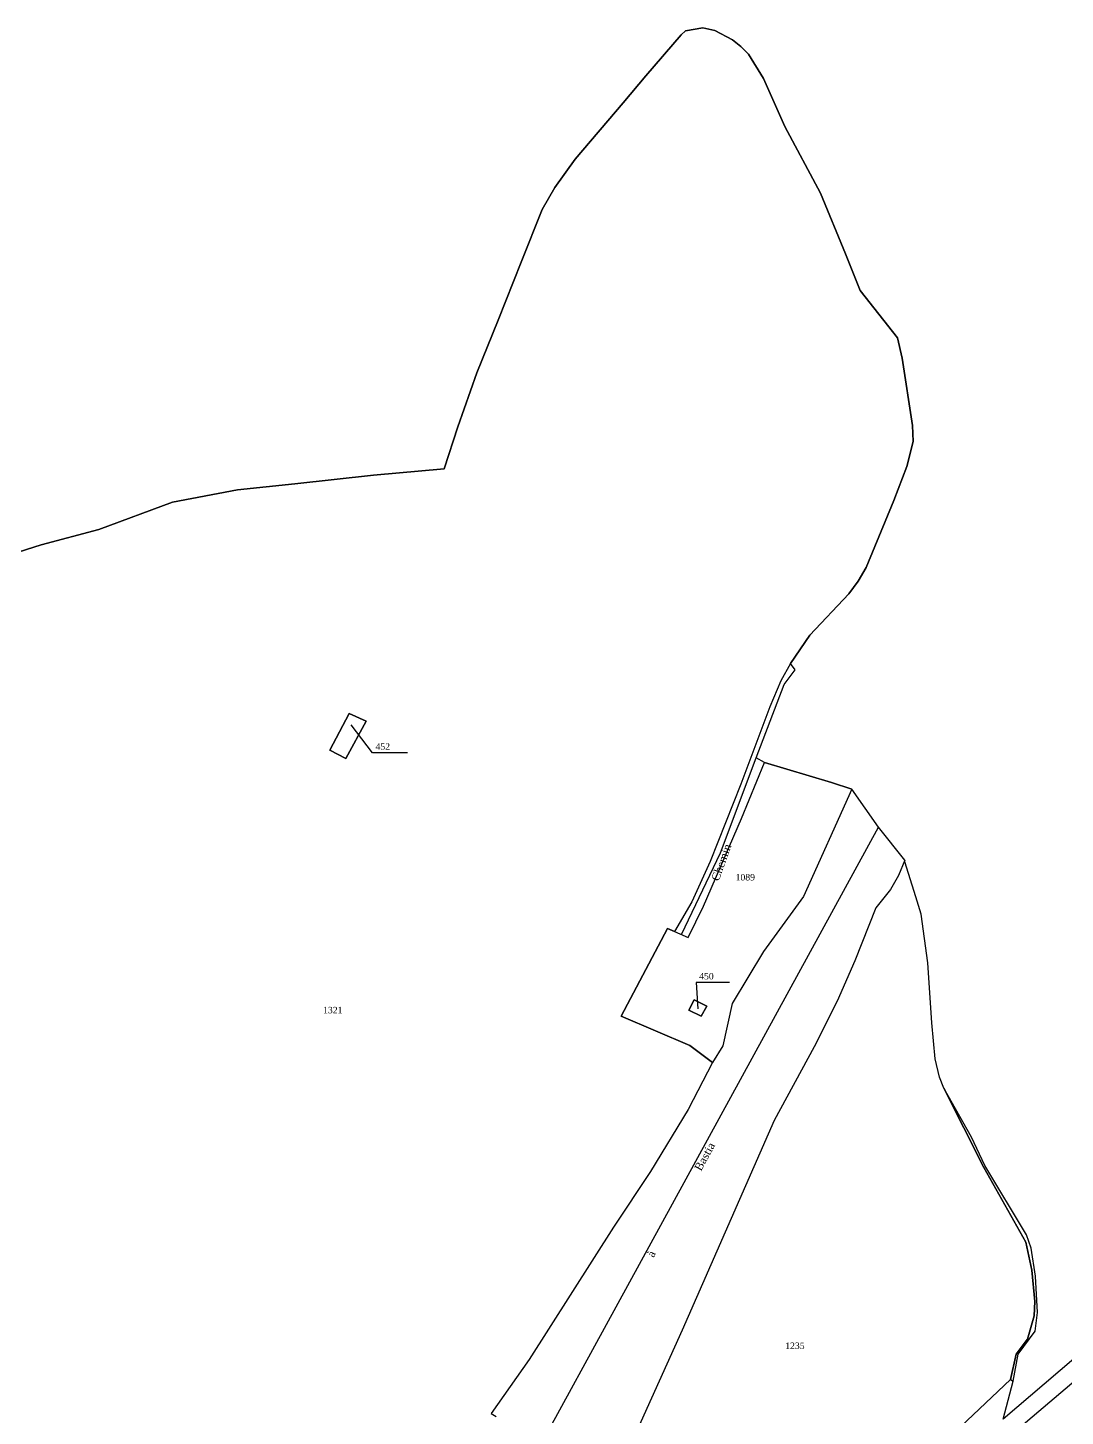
# Model space of a CAD drawing. Extents: x 1206804 to 1210977, y 6152742 to 6157901.
# Drawn here: x 1207753.1 to 1208077.2, y 6154764.6 to 6155198.5 of the extents above; entities that cross this region are included whole.
import ezdxf

# ---------------------------------------------------------------- set-up
doc = ezdxf.new("R2010")
doc.units = 0
doc.linetypes.add('CONTINU', pattern=[0])
for name, color, linetype in [('1LIEUDIT', 7, 'CONTINU'), ('1PARCELLE', 7, 'CONTINU'), ('1SUBDSECT', 7, 'CONTINU'), ('1TRONFLUV', 7, 'CONTINU'), ('1TROUPARCELLE', 7, 'CONTINU'), ('1ZONCOMM', 7, 'CONTINU'), ('3BATIDUR', 7, 'CONTINU'), ('3FLECHEPAR', 7, 'CONTINU'), ('3PARCELLETEX', 7, 'CONTINU'), ('3ZONCOMMTEX', 7, 'CONTINU')]:
    doc.layers.add(name, color=color, linetype=linetype)
doc.styles.get("Standard").update_dxf_attribs({"font": 'Times New Roman'})

msp = doc.modelspace()

# ---------------------------------------------------------------- linework, layer by layer
at = {"layer": '1LIEUDIT'}
msp.add_lwpolyline([(1208088.37, 6154789.85), (1208057.79, 6154763.69), (1208060.92, 6154775.54), (1208062.52, 6154784.06), (1208067.77, 6154791.2), (1208068.56, 6154797.06), (1208067.95, 6154808.35), (1208066.57, 6154817.09), (1208065.13, 6154821.28), (1208052.08, 6154842.97), (1208047.86, 6154851.84), (1208039.27, 6154867.13), (1208037.95, 6154870.54), (1208036.55, 6154876.26), (1208035.5, 6154887.58), (1208034.23, 6154906.33), (1208032.14, 6154921.49), (1208030.54, 6154926.89), (1208027.12, 6154937.84), (1208027.05, 6154938.36), (1208018.87, 6154948.7), (1208010.52, 6154960.58), (1208004.2, 6154962.6), (1207983.28, 6154968.92), (1207980.63, 6154970.38), (1207989.42, 6154993.31), (1207992.88, 6154997.83), (1207991.36, 6154999.87), (1207997.44, 6155008.64), (1208009.62, 6155021.56), (1208012.52, 6155025.52), (1208015.01, 6155029.85), (1208023.64, 6155050.73), (1208027.75, 6155061.43), (1208029.66, 6155069.19), (1208029.43, 6155074.21), (1208026.23, 6155095.19), (1208024.79, 6155101.55), (1208013.1, 6155116.4), (1208008.6, 6155127.83), (1208000.77, 6155146.79), (1207989.59, 6155167.64), (1207982.94, 6155182.61), (1207978.28, 6155190.25), (1207975.85, 6155192.61), (1207973.28, 6155194.71), (1207967.7, 6155197.61), (1207964, 6155198.48), (1207958.59, 6155197.51), (1207957.18, 6155196.31), (1207946.23, 6155183.41), (1207939.15, 6155175.03), (1207924.12, 6155157.45), (1207917.78, 6155148.53), (1207913.76, 6155141.69), (1207907.28, 6155125.2), (1207900.03, 6155107.12), (1207893.4, 6155090.64), (1207887.45, 6155073.74), (1207883.16, 6155060.7), (1207861.1, 6155058.64), (1207836.53, 6155056.02), (1207818.67, 6155054.06), (1207798.39, 6155050.29), (1207775.31, 6155041.69), (1207757.38, 6155036.87), (1207747.85, 6155033.93)], dxfattribs=at)
at = {"layer": '1PARCELLE'}
for points in [[(1207747.85, 6155033.93), (1207757.38, 6155036.87), (1207775.31, 6155041.69), (1207798.39, 6155050.29), (1207818.67, 6155054.06), (1207836.53, 6155056.02), (1207861.1, 6155058.64), (1207883.16, 6155060.7), (1207887.45, 6155073.74), (1207893.4, 6155090.64), (1207900.03, 6155107.12), (1207907.28, 6155125.2), (1207913.76, 6155141.69), (1207917.78, 6155148.53), (1207924.12, 6155157.45), (1207939.15, 6155175.03), (1207946.23, 6155183.41), (1207957.18, 6155196.31), (1207958.59, 6155197.51), (1207964, 6155198.48), (1207967.7, 6155197.61), (1207973.28, 6155194.71), (1207975.85, 6155192.61), (1207978.28, 6155190.25), (1207982.94, 6155182.61), (1207989.59, 6155167.64), (1208000.77, 6155146.79), (1208008.6, 6155127.83), (1208013.1, 6155116.4), (1208024.79, 6155101.55), (1208026.23, 6155095.19), (1208029.43, 6155074.21), (1208029.66, 6155069.19), (1208027.75, 6155061.43), (1208023.64, 6155050.73), (1208015.01, 6155029.85), (1208012.52, 6155025.52), (1208009.62, 6155021.56), (1207997.44, 6155008.64), (1207991.36, 6154999.87), (1207988.37, 6154994.45), (1207984.95, 6154986.33), (1207975.85, 6154962.13), (1207966.33, 6154938.01), (1207960.55, 6154925.37), (1207955.12, 6154916.1), (1207952.98, 6154917.06), (1207938.5, 6154889.64), (1207959.93, 6154880.48), (1207967.05, 6154875.13), (1207959.38, 6154860.49), (1207947.66, 6154841.04), (1207936.07, 6154823.7), (1207909.7, 6154782.35), (1207897.88, 6154765.49), (1207899.41, 6154764.55)], [(1208042.58, 6154759.51), (1208060.11, 6154776.14), (1208061.91, 6154784.03), (1208065.43, 6154788.68), (1208067.45, 6154795.94), (1208067.67, 6154800.47), (1208066.77, 6154810.26), (1208064.83, 6154819), (1208051.76, 6154842.31), (1208039.27, 6154867.13), (1208039.27, 6154867.13), (1208037.95, 6154870.54), (1208036.55, 6154876.26), (1208035.5, 6154887.58), (1208034.23, 6154906.33), (1208032.14, 6154921.49), (1208030.54, 6154926.89), (1208027.12, 6154937.84), (1208027.05, 6154938.36), (1208025.06, 6154933.6), (1208022.66, 6154929.21), (1208017.99, 6154923.53), (1208011.48, 6154906.92), (1208005.97, 6154894.27), (1207998.78, 6154880.09), (1207986.27, 6154856.98), (1207957.54, 6154791.46), (1207935.04, 6154741.64)]]:
    msp.add_lwpolyline(points, dxfattribs=at)
for points in [[(1207858.84, 6154981.81), (1207853.49, 6154984.24), (1207847.49, 6154972.71), (1207852.45, 6154970.1), (1207858.84, 6154981.81)], [(1207959.93, 6154880.48), (1207938.5, 6154889.64), (1207952.98, 6154917.06), (1207955.12, 6154916.1), (1207959.37, 6154914.24), (1207964.19, 6154924.05), (1207976.08, 6154951.44), (1207983.28, 6154968.92), (1208004.2, 6154962.6), (1208010.52, 6154960.58), (1207995.43, 6154927.04), (1207982.91, 6154909.79), (1207973.16, 6154893.57), (1207970.28, 6154880.38), (1207967.05, 6154875.13), (1207959.93, 6154880.48)], [(1207965.25, 6154892.8), (1207961.31, 6154894.71), (1207959.57, 6154891.54), (1207963.46, 6154889.64), (1207965.25, 6154892.8)], [(1208091.87, 6154785.49), (1208079.28, 6154774.84), (1208054.51, 6154753.82), (1208036.28, 6154738.59), (1208002.64, 6154709.47), (1208038.2, 6154669.79), (1208049.73, 6154682.28), (1208067.3, 6154708.09), (1208073.65, 6154716.81), (1208082.33, 6154726.81), (1208087.17, 6154731.16), (1208100.95, 6154735.59), (1208125.51, 6154742.71), (1208091.87, 6154785.49)]]:
    msp.add_lwpolyline(points, close=True, dxfattribs=at)
at = {"layer": '1SUBDSECT'}
msp.add_lwpolyline([(1208088.37, 6154789.85), (1208057.79, 6154763.69), (1208060.92, 6154775.54), (1208062.52, 6154784.06), (1208067.77, 6154791.2), (1208068.56, 6154797.06), (1208067.95, 6154808.35), (1208066.57, 6154817.09), (1208065.13, 6154821.28), (1208052.08, 6154842.97), (1208047.86, 6154851.84), (1208039.27, 6154867.13), (1208037.95, 6154870.54), (1208036.55, 6154876.26), (1208035.5, 6154887.58), (1208034.23, 6154906.33), (1208032.14, 6154921.49), (1208030.54, 6154926.89), (1208027.12, 6154937.84), (1208027.05, 6154938.36), (1208018.87, 6154948.7), (1208010.52, 6154960.58), (1208004.2, 6154962.6), (1207983.28, 6154968.92), (1207980.63, 6154970.38), (1207989.42, 6154993.31), (1207992.88, 6154997.83), (1207991.36, 6154999.87), (1207997.44, 6155008.64), (1208009.62, 6155021.56), (1208012.52, 6155025.52), (1208015.01, 6155029.85), (1208023.64, 6155050.73), (1208027.75, 6155061.43), (1208029.66, 6155069.19), (1208029.43, 6155074.21), (1208026.23, 6155095.19), (1208024.79, 6155101.55), (1208013.1, 6155116.4), (1208008.6, 6155127.83), (1208000.77, 6155146.79), (1207989.59, 6155167.64), (1207982.94, 6155182.61), (1207978.28, 6155190.25), (1207975.85, 6155192.61), (1207973.28, 6155194.71), (1207967.7, 6155197.61), (1207964, 6155198.48), (1207958.59, 6155197.51), (1207957.18, 6155196.31), (1207946.23, 6155183.41), (1207939.15, 6155175.03), (1207924.12, 6155157.45), (1207917.78, 6155148.53), (1207913.76, 6155141.69), (1207907.28, 6155125.2), (1207900.03, 6155107.12), (1207893.4, 6155090.64), (1207887.45, 6155073.74), (1207883.16, 6155060.7), (1207861.1, 6155058.64), (1207836.53, 6155056.02), (1207818.67, 6155054.06), (1207798.39, 6155050.29), (1207775.31, 6155041.69), (1207757.38, 6155036.87), (1207747.85, 6155033.93)], dxfattribs=at)
at = {"layer": '1TRONFLUV'}
msp.add_lwpolyline([(1208060.11, 6154776.14), (1208060.92, 6154775.54), (1208062.52, 6154784.06), (1208067.77, 6154791.2), (1208068.56, 6154797.06), (1208067.95, 6154808.35), (1208066.57, 6154817.09), (1208065.13, 6154821.28), (1208052.08, 6154842.97), (1208047.86, 6154851.84), (1208039.27, 6154867.13), (1208051.76, 6154842.31), (1208064.83, 6154819), (1208066.77, 6154810.26), (1208067.67, 6154800.47), (1208067.45, 6154795.94), (1208065.43, 6154788.68), (1208061.91, 6154784.03), (1208060.11, 6154776.14)], close=True, dxfattribs=at)
at = {"layer": '1TROUPARCELLE'}
for points in [[(1207847.49, 6154972.71), (1207853.49, 6154984.24), (1207858.84, 6154981.81), (1207852.45, 6154970.1), (1207847.49, 6154972.71)], [(1207959.57, 6154891.54), (1207961.31, 6154894.71), (1207965.25, 6154892.8), (1207963.46, 6154889.64), (1207959.57, 6154891.54)]]:
    msp.add_lwpolyline(points, close=True, dxfattribs=at)
at = {"layer": '1ZONCOMM'}
for points in [[(1207957.34, 6154915.14), (1207969.54, 6154940.7), (1207980.63, 6154970.38), (1207989.42, 6154993.31), (1207992.88, 6154997.83)], [(1207758.45, 6154584.71), (1207784.62, 6154587.56), (1207830.71, 6154604.53), (1208018.87, 6154948.7)], [(1207758.45, 6154584.71), (1207784.62, 6154587.56), (1207830.71, 6154604.53), (1208018.87, 6154948.7)]]:
    msp.add_lwpolyline(points, dxfattribs=at)
at = {"layer": '3BATIDUR'}
for points in [[(1207853.49, 6154984.24), (1207858.84, 6154981.81), (1207852.45, 6154970.1), (1207847.49, 6154972.71), (1207853.49, 6154984.24)], [(1207961.31, 6154894.71), (1207959.57, 6154891.54), (1207963.46, 6154889.64), (1207965.25, 6154892.8), (1207961.31, 6154894.71)]]:
    msp.add_lwpolyline(points, close=True, dxfattribs=at)
at = {"layer": '3FLECHEPAR'}
for points in [[(1207871.78, 6154971.88), (1207860.85, 6154971.9), (1207854.18, 6154980.62)], [(1207972.28, 6154900.1), (1207961.94, 6154900.12), (1207962.43, 6154891.97)]]:
    msp.add_lwpolyline(points, dxfattribs=at)

# ---------------------------------------------------------------- texts
at = {"layer": '3PARCELLETEX'}
for s, p in [('452', (1207861.77, 6154972.9)), ('1089', (1207974.24, 6154932.04)), ('450', (1207962.85, 6154901.12)), ('1321', (1207845.39, 6154890.54)), ('1235', (1207989.73, 6154785.65))]:
    msp.add_text(s, height=2, dxfattribs=at).set_placement(p)
at = {"layer": '3ZONCOMMTEX'}
for s, rotation, p in [('Chemin', 70.2, (1207968.93, 6154931.64)), ('Bastia', 61.3, (1207963.4, 6154841.03)), ('Bastia', 61.3, (1207963.4, 6154841.03)), ('à ', 61.3, (1207948.59, 6154814.04)), ('à ', 61.3, (1207948.59, 6154814.04))]:
    msp.add_text(s, height=2.5, rotation=rotation, dxfattribs=at).set_placement(p)

doc.saveas('drawing.dxf')
